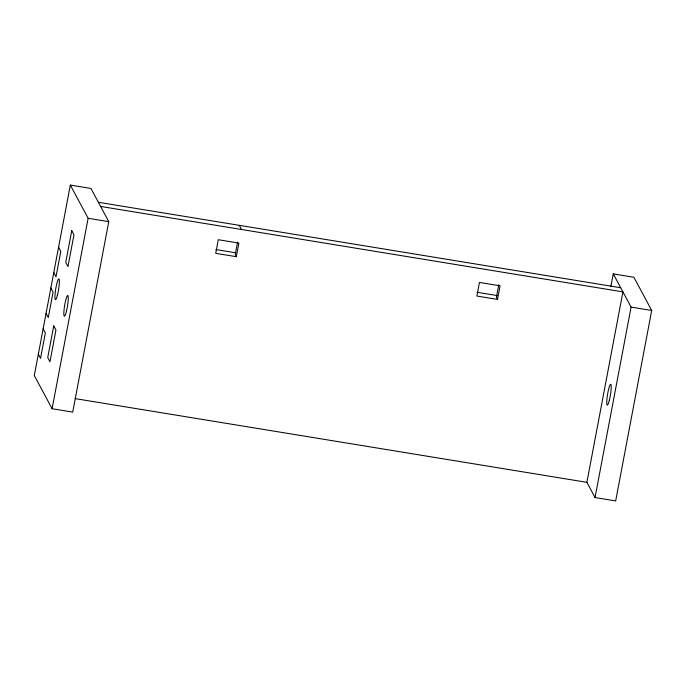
<?xml version="1.0" encoding="UTF-8"?>
<svg xmlns="http://www.w3.org/2000/svg" width="686" height="686" viewBox="0 0 686 686"><rect width="100%" height="100%" fill="white"/><g stroke="black" fill="none" stroke-linecap="round" stroke-linejoin="round"><path stroke-width="1.03" d="M70.332 185.083L34.3 375.525L52.102 408.727L72.725 412.106L108.757 221.655L90.955 188.453L70.332 185.083L88.134 218.285L52.102 408.727M237.605 242.064L235.229 254.617L236.336 256.693L215.721 253.323L218.294 239.714L238.908 243.093L236.336 256.693M498.765 284.784L496.39 297.338L497.504 299.413L476.881 296.043L479.454 282.435L500.077 285.813L497.504 299.413M610.9 286.456L613.275 273.894L633.898 277.273L651.7 310.475L615.668 500.917L595.045 497.547L586.89 482.327L622.922 291.884L100.593 206.435M595.045 497.547L631.086 307.096L613.275 273.894M98.372 202.284L620.693 287.734M88.134 218.285L108.757 221.655M631.086 307.096L651.7 310.475M215.876 249.558L235.967 252.842M477.036 292.279L497.127 295.563M75.134 398.617L586.89 482.327M239.26 225.334L241.489 229.484M58.584 247.192L60.805 251.342L55.995 276.758L53.774 272.608M50.858 288L53.088 292.15L48.277 317.567L46.048 313.416M43.141 328.808L45.362 332.959L40.56 358.375L38.33 354.225M53.731 325.876L47.72 357.62L49.949 361.771L55.952 330.026L53.731 325.876M71.747 230.659L65.736 262.395L67.965 266.545L73.968 234.809L71.747 230.659M57.35 295.409A10.547 1.458 -80.7 0 0 58.953 278.945A10.547 1.458 -80.7 0 0 55.112 293.539A10.547 1.458 -80.7 0 0 57.35 295.409M66.413 311.367A10.547 1.458 -80.7 0 0 67.751 295.495A10.547 1.458 -80.7 0 0 63.952 310.827A10.547 1.458 -80.7 0 0 66.413 311.367M609.365 400.187A10.547 1.458 -80.7 0 0 610.703 384.306A10.547 1.458 -80.7 0 0 606.896 399.646A10.547 1.458 -80.7 0 0 609.365 400.187"/></g></svg>
